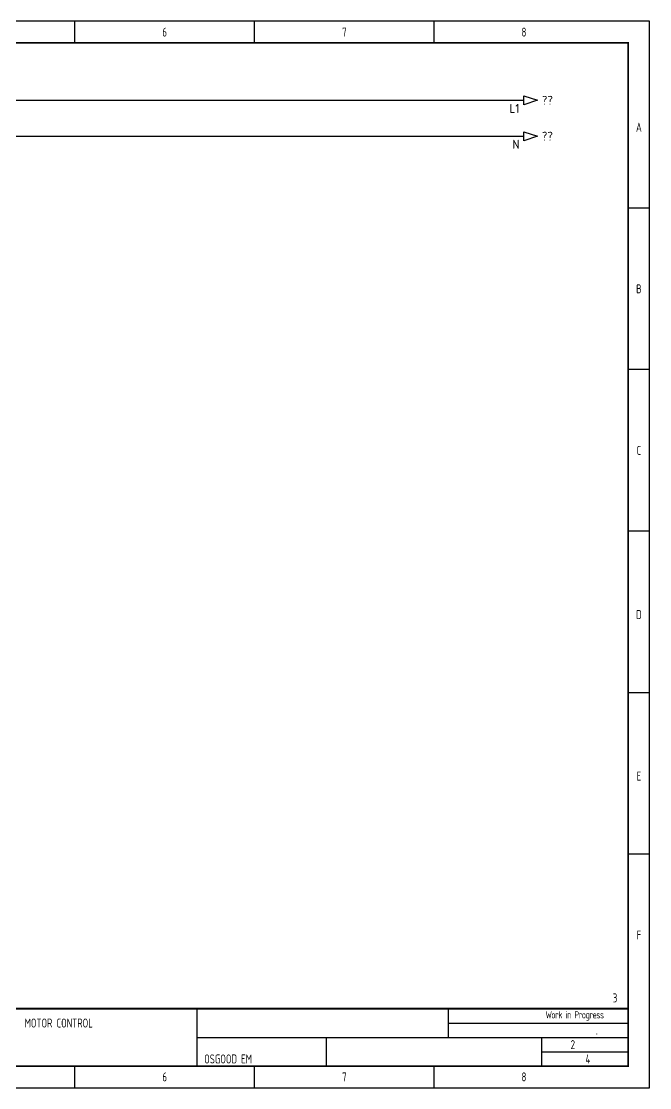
# Model space of a CAD drawing. Extents: x 0 to 420, y 0 to 297.
# Drawn here: x 245.1 to 420, y 0 to 297 of the extents above; entities that cross this region are included whole.
import ezdxf
from ezdxf.enums import TextEntityAlignment as Align

# ---------------------------------------------------------------- set-up
doc = ezdxf.new("R2010")
doc.units = 0
doc.layers.get('0').update_dxf_attribs({"linetype": 'CONTINUOUS'})
for name, color, linetype in [('BLUE_14', 5, 'CONTINUOUS'), ('DESC', 150, 'CONTINUOUS'), ('GREEN_14', 3, 'CONTINUOUS'), ('SYMS', 7, 'CONTINUOUS'), ('TITLEBLOCK', 253, 'CONTINUOUS'), ('XREF', 7, 'CONTINUOUS')]:
    doc.layers.add(name, color=color, linetype=linetype)
doc.styles.add('ISOCP', font='ISOCP.SHX', dxfattribs={"width": 0.8, "height": 2.5})
doc.styles.add('WD_IEC', font='ISOCP2.shx', dxfattribs={"width": 0.9, "height": 4})

# ---------------------------------------------------------------- blocks, each defined once
blk = doc.blocks.new('HA1S1')
blk.add_lwpolyline([(0, 1.25), (3.75, 0), (0, -1.25)], close=True)
at = {"style": 'WD_IEC'}
for tag, height, flags, p in [('WIRENO', 2.5, 8, (-1.25, 1)), ('SIGCODE', 1, 1, (5, 1.8))]:
    blk.add_attdef(tag, text='', height=height, dxfattribs=dict(at, flags=flags)).set_placement(p, align=Align.RIGHT)
at = {"style": 'WD_IEC', "flags": 1}
blk.add_attdef('X4TERM01', (0, 0), '', height=0.32, dxfattribs=at)
at = {"style": 'WD_IEC'}
blk.add_attdef('XREF', text='', height=2.5, dxfattribs=at).set_placement((5, 0), align=Align.MIDDLE_LEFT)
blk.add_attdef('DESC1', text='', height=2.5, dxfattribs=at).set_placement((-1.25, -1), align=Align.TOP_RIGHT)
blk = doc.blocks.new('TITLE_A3')
at = {"layer": 'TITLEBLOCK', "linetype": 'Continuous'}
for p, q in [((420, 297), (0, 297)), ((260, 291), (260, 297)), ((310, 291), (310, 297)), ((360, 291), (360, 297)), ((420, 0), (420, 297)), ((0, 0), (420, 0))]:
    blk.add_line(p, q, dxfattribs=at)
at = {"layer": 'TITLEBLOCK'}
for p, q in [((420, 245), (414, 245)), ((420, 200), (414, 200)), ((420, 155), (414, 155)), ((420, 110), (414, 110)), ((420, 65), (414, 65)), ((294, 6), (294, 22)), ((364, 14), (364, 22)), ((364, 18), (414, 18)), ((294, 14), (414, 14)), ((330, 6), (330, 14)), ((390, 6), (390, 14)), ((390, 10), (414, 10)), ((260, 0), (260, 6)), ((310, 0), (310, 6)), ((360, 0), (360, 6))]:
    blk.add_line(p, q, dxfattribs=at)
at = {"layer": 'TITLEBLOCK', "const_width": 0.5}
blk.add_lwpolyline([(414, 291), (6, 291), (6, 6), (414, 6)], close=True, dxfattribs=at)
blk.add_lwpolyline([(6, 22), (414, 22)], dxfattribs=at)
blk.add_lwpolyline([(6, 22), (414, 22)], dxfattribs=at)
blk.add_lwpolyline([(6, 22), (414, 22)], dxfattribs=at)
blk.add_lwpolyline([(6, 22), (414, 22)], dxfattribs=at)
at = {"color": 1, "style": 'ISOCP', "oblique": 0.0175, "width": 0.8}
for s, p in [('6', (285, 294)), ('7', (335, 294)), ('8', (385, 294)), ('A', (417, 267.5)), ('B', (417, 222.5)), ('C', (417, 177.5)), ('D', (417, 131.77)), ('E', (417, 86.77)), ('F', (417, 42.5)), ('6', (285, 3)), ('7', (335, 3)), ('8', (385, 3))]:
    blk.add_text(s, height=2.5, dxfattribs=at).set_placement(p, align=Align.MIDDLE_CENTER)
at = {"color": 4, "attachment_point": 4, "style": 'WD_IEC'}
for s, insert, char_height in [('{\\W0.8;\\T0.9;Work in Progress}', (391, 20), 2), ('.', (405, 16), 2.5)]:
    blk.add_mtext(s, dxfattribs=dict(at, insert=insert, char_height=char_height))
at = {"color": 1, "style": 'ISOCP', "oblique": 0.0175, "width": 0.8}
for tag, height, p in [('AE_PREV', 2.5, (9, 25)), ('AE_DATE', 2.5, (96, 20)), ('AE_INS', 2, (365, 20)), ('AE_TITLE1', 3.5, (126, 18.5)), ('AE_DESCR1', 2.5, (246, 18)), ('AE_DRAWN', 2.5, (96, 16)), ('AE_TITLE2', 3.5, (126, 13.5)), ('AE_DESCR2', 2.5, (246, 14)), ('AE_TITLE3', 2.5, (296, 16)), ('AE_LOC', 2, (365, 16)), ('AE_CHECKED', 2.5, (96, 12)), ('AE_SHEET', 2.5, (398, 12)), ('AE_NORM', 2.5, (96, 8)), ('AE_DESCR3', 2.5, (246, 10)), ('AE_PROJECT', 2.5, (296, 8)), ('AE_DRAWNO', 2.5, (332, 8))]:
    blk.add_attdef(tag, text='', height=height, dxfattribs=at).set_placement(p, align=Align.MIDDLE_LEFT)
for tag, p in [('AE_NEXT', (411, 25)), ('AE_SHEETMAX', (403.5, 8))]:
    blk.add_attdef(tag, text='', height=2.5, dxfattribs=at).set_placement(p, align=Align.MIDDLE_RIGHT)
at = {"style": 'ISOCP', "width": 0.8, "flags": 9}
blk.add_attdef('WD_TB', (0, 0), '', height=2.5, dxfattribs=at)
at = {"layer": 'TITLEBLOCK', "style": 'ISOCP', "width": 0.8, "flags": 2}
for tag, p in [('DATE', (83, 20)), ('PROJECTDESC', (296, 20)), ('DRAWN', (83, 16)), ('REVISION', (391, 16)), ('CHECKED', (83, 12)), ('PROJECT', (296, 12)), ('DRAWINGNO', (332, 12)), ('PAGE', (391, 12)), ('NORM', (83, 8))]:
    blk.add_attdef(tag, text='', height=2.5, dxfattribs=at).set_placement(p, align=Align.MIDDLE_LEFT)
blk.add_attdef('PAGES', text='', height=2.5, dxfattribs=at).set_placement((412.5, 8), align=Align.MIDDLE_RIGHT)

msp = doc.modelspace()

# ---------------------------------------------------------------- linework, layer by layer
at = {"layer": 'BLUE_14'}
msp.add_line((35, 265), (385, 265), dxfattribs=at)
at = {"layer": 'GREEN_14'}
msp.add_line((35, 275), (385, 275), dxfattribs=at)

# ---------------------------------------------------------------- block references
at = {"layer": 'SYMS'}
ref = msp.add_blockref('HA1S1', (385, 275), dxfattribs=at)
ref.add_attrib('XREF', '??', dxfattribs={"layer": 'XREF', "height": 2.5, "style": 'WD_IEC'}).set_placement((390, 275), align=Align.MIDDLE_LEFT)
ref.add_attrib('DESC1', 'L1', dxfattribs={"layer": 'DESC', "height": 2.5, "style": 'WD_IEC'}).set_placement((383.75, 274), align=Align.TOP_RIGHT)
ref = msp.add_blockref('HA1S1', (385, 265), dxfattribs=at)
ref.add_attrib('XREF', '??', dxfattribs={"layer": 'XREF', "height": 2.5, "style": 'WD_IEC'}).set_placement((390, 265), align=Align.MIDDLE_LEFT)
ref.add_attrib('DESC1', 'N', dxfattribs={"layer": 'DESC', "height": 2.5, "style": 'WD_IEC'}).set_placement((383.75, 264), align=Align.TOP_RIGHT)
at = {"layer": 'TITLEBLOCK'}
ref = msp.add_blockref('TITLE_A3', (0, 0), dxfattribs=at)
ref.add_attrib('AE_SHEETMAX', '4', dxfattribs={"layer": '0', "color": 1, "height": 2.5, "style": 'ISOCP', "oblique": 0.0175, "width": 0.8}).set_placement((403.5, 8), align=Align.MIDDLE_RIGHT)
ref.add_attrib('AE_DESCR1', 'MOTOR CONTROL', dxfattribs={"layer": '0', "color": 1, "height": 2.5, "style": 'ISOCP', "oblique": 0.0175, "width": 0.8}).set_placement((246, 18), align=Align.MIDDLE_LEFT)
ref.add_attrib('AE_SHEET', '2', dxfattribs={"layer": '0', "color": 1, "height": 2.5, "style": 'ISOCP', "oblique": 0.0175, "width": 0.8}).set_placement((398, 12), align=Align.MIDDLE_LEFT)
ref.add_attrib('AE_NEXT', '3', dxfattribs={"layer": '0', "color": 1, "height": 2.5, "style": 'ISOCP', "oblique": 0.0175, "width": 0.8}).set_placement((411, 25), align=Align.MIDDLE_RIGHT)
ref.add_attrib('AE_PROJECT', 'OSGOOD EM', dxfattribs={"layer": '0', "color": 1, "height": 2.5, "style": 'ISOCP', "oblique": 0.0175, "width": 0.8}).set_placement((296, 8), align=Align.MIDDLE_LEFT)

doc.saveas('drawing.dxf')
